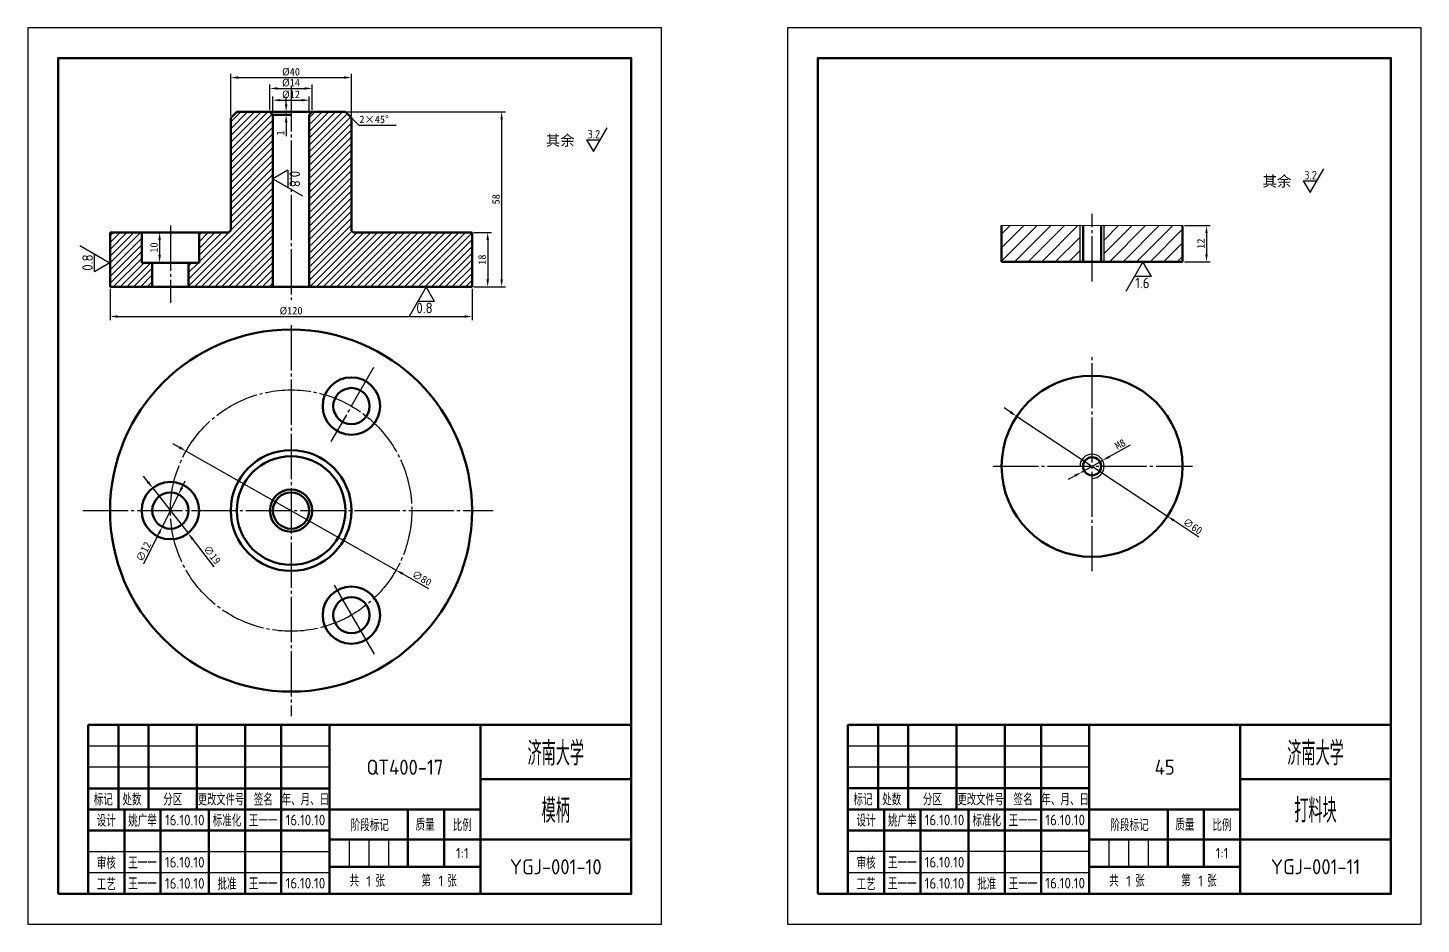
# Model space of a CAD drawing. Header units: millimetres. Extents: x 1179 to 3295, y -300 to 347.
# Drawn here: x 1676.7 to 2138.6, y -299.1 to -2.1 of the extents above; entities that cross this region are included whole.
import ezdxf
from ezdxf.enums import TextEntityAlignment as Align

# ---------------------------------------------------------------- set-up
doc = ezdxf.new("R2010")
doc.units = ezdxf.units.MM
doc.linetypes.add('点画线', pattern=[18, 15, -1, 1, -1])
for name, color, linetype in [('剖面线', 3, 'Continuous'), ('尺寸标注 @ 1', 6, 'Continuous'), ('文字', 7, 'Continuous'), ('标注', 3, 'Continuous'), ('点画线', 1, '点画线'), ('细实线', 1, 'Continuous'), ('辅助线', 4, 'Continuous')]:
    doc.layers.add(name, color=color, linetype=linetype)
doc.layers.add('粗实线', color=7, linetype='Continuous', lineweight=50)
doc.styles.add('数字直体', font='isocp.shx')
doc.styles.add('汉字长仿宋体', font='hyswlongfangsong.ttf', dxfattribs={"width": 0.67})
doc.dimstyles.new('ISO-25', dxfattribs={"dimtxt": 2.5, "dimasz": 2.5, "dimexe": 1.25, "dimexo": 0.625, "dimtad": 1, "dimdsep": 46, "dimtxsty": 'Standard', "dimcen": 2.5, "dimadec": 0, "dimazin": 0, "dimtfac": 1, "dimtmove": 0, "dimatfit": 3, "dimfxl": 1, "dimarcsym": 0})
pattern_1 = [(45, (1157.0434, -276.6742), (-1.122532, 1.122532), [])]

# ---------------------------------------------------------------- blocks, each defined once
blk = doc.blocks.new('不装订A4(带注释性)')
at = {"layer": '粗实线'}
for p, q in [((0, 56), (-180, 56)), ((-180, 56), (-180, 0)), ((-180, 56), (-180, 28)), ((-170, 56), (-170, 28)), ((-160, 56), (-160, 28)), ((-144, 56), (-144, 28)), ((-128, 56), (-128, 0)), ((-116, 56), (-116, 0)), ((-100, 56), (-100, 0)), ((-50, 56), (-50, 0)), ((0, 0), (0, 56)), ((0, 38), (-50, 38)), ((-100, 35), (-180, 35)), ((-50, 28), (-180, 28)), ((-168, 28), (-168, 0)), ((-156, 28), (-156, 0)), ((-140, 28), (-140, 0)), ((-74, 28), (-74, 9)), ((-62, 28), (-62, 9)), ((-100, 21), (-180, 21)), ((0, 18), (-100, 18)), ((-50, 9), (-100, 9)), ((-180, 0), (0, 0))]:
    blk.add_line(p, q, dxfattribs=at)
blk.add_lwpolyline([(-190, 0), (0, 0), (0, 277), (-190, 277)], close=True, dxfattribs=at)
at = {"layer": '细实线'}
for p, q in [((-100, 49), (-180, 49)), ((-100, 42), (-180, 42)), ((-100, 14), (-180, 14)), ((-93.5, 18), (-93.5, 9)), ((-87, 18), (-87, 9)), ((-80.5, 18), (-80.5, 9)), ((-100, 7), (-180, 7))]:
    blk.add_line(p, q, dxfattribs=at)
at = {"layer": '辅助线'}
blk.add_lwpolyline([(-200, -10), (10, -10), (10, 287), (-200, 287)], close=True, dxfattribs=at)
at = {"layer": '文字', "style": '汉字长仿宋体', "width": 0.67}
for s, height, p in [('标记', 3.5, (-175, 31.5)), ('处数', 3.5, (-165.51, 31.5)), ('分区', 3.5, (-152, 31.5)), ('更改文件号', 3.4, (-136, 31.5)), ('签名', 3.5, (-121.94, 31.5)), ('年、月、日', 3.5, (-108, 31.5)), ('设计', 3.5, (-174, 24.5)), ('标准化', 3.5, (-134, 24.54)), ('阶段标记', 3.5, (-86.67, 23)), ('质量', 3.5, (-68.33, 23.13)), ('比例', 3.5, (-56, 23)), ('审核', 3.5, (-174, 10.5)), ('工艺', 3.5, (-174, 3.46)), ('批准', 3.5, (-134, 3.54))]:
    blk.add_text(s, height=height, dxfattribs=at).set_placement(p, align=Align.MIDDLE)
for s, p in [('共    张', (-93.4, 2.77)), ('第    张', (-69.55, 2.77))]:
    blk.add_text(s, height=3.5, dxfattribs=at).set_placement(p)
for tag, height, p in [('单位名称', 7, (-25, 47)), ('图名', 7, (-25, 28)), ('设计者', 3.5, (-162, 24.46)), ('标准化', 3.5, (-122, 24.46)), ('质量', 3.5, (-68, 13.5)), ('审核者', 3.5, (-162, 10.46)), ('工艺者', 3.5, (-162, 3.54)), ('批准者', 3.5, (-122, 3.54))]:
    blk.add_attdef(tag, text='', height=height, dxfattribs=at).set_placement(p, align=Align.MIDDLE)
at = {"layer": '文字', "style": '数字直体'}
for tag, height, p in [('45', 5, (-75, 42)), ('16.10.10', 3.5, (-148, 24.5)), ('16.10.10', 3.5, (-108, 24.5)), ('1:1', 3.5, (-56, 13.5)), ('16.10.10', 3.5, (-148, 10.5)), ('001', 5, (-25, 9)), ('16.10.10', 3.5, (-148, 3.5)), ('16.10.10', 3.5, (-108, 3.57)), ('1', 3.5, (-87.01, 4.2)), ('1', 3.5, (-63.1, 4.31))]:
    blk.add_attdef(tag, text='', height=height, dxfattribs=at).set_placement(p, align=Align.MIDDLE)
blk = doc.blocks.new('*D122')
at = {"layer": 'Defpoints', "color": 0, "transparency": 16777216}
for p in [(1718.14, -154.55), (1729.83, -169.52)]:
    blk.add_point(p, dxfattribs=at)
at = {"layer": '标注', "color": 0, "lineweight": -2, "transparency": 16777216}
for p, q in [((1716.6, -152.58), (1715.06, -150.61)), ((1718.14, -154.55), (1729.83, -169.52)), ((1738.51, -180.64), (1731.37, -171.49))]:
    blk.add_line(p, q, dxfattribs=at)
at = {"layer": '标注', "color": 0, "transparency": 16777216}
for points in [[(1716.93, -152.32), (1716.27, -152.84), (1718.14, -154.55)], [(1731.7, -171.24), (1731.04, -171.75), (1729.83, -169.52)]]:
    blk.add_solid(points, dxfattribs=at)
at = {"layer": '标注', "color": 0, "transparency": 16777216, "insert": (1737.81, -176.69), "char_height": 2.5, "attachment_point": 5, "rotation": 307.9878}
blk.add_mtext('∅19', dxfattribs=at)
blk = doc.blocks.new('*D123')
at = {"layer": 'Defpoints', "color": 0, "transparency": 16777216}
for p in [(1726.67, -156.67), (1721.3, -167.4)]:
    blk.add_point(p, dxfattribs=at)
at = {"layer": '标注', "color": 0, "lineweight": -2, "transparency": 16777216}
for p, q in [((1727.79, -154.44), (1728.91, -152.2)), ((1726.67, -156.67), (1721.3, -167.4)), ((1715.16, -179.63), (1720.17, -169.64))]:
    blk.add_line(p, q, dxfattribs=at)
at = {"layer": '标注', "color": 0, "transparency": 16777216}
for points in [[(1727.42, -154.25), (1728.17, -154.63), (1726.67, -156.67)], [(1719.8, -169.45), (1720.55, -169.82), (1721.3, -167.4)]]:
    blk.add_solid(points, dxfattribs=at)
at = {"layer": '标注', "color": 0, "transparency": 16777216, "insert": (1715.08, -175.62), "char_height": 2.5, "attachment_point": 5, "rotation": 63.3763}
blk.add_mtext('∅12', dxfattribs=at)
blk = doc.blocks.new('*D124')
at = {"layer": 'Defpoints', "color": 0, "transparency": 16777216}
for p in [(1823.98, -69.88), (1823.98, -87.88), (1829.17, -87.88)]:
    blk.add_point(p, dxfattribs=at)
at = {"layer": '标注', "color": 0, "lineweight": -2, "transparency": 16777216}
for p, q in [((1824.61, -69.88), (1830.42, -69.88)), ((1829.17, -72.38), (1829.17, -85.38)), ((1824.61, -87.88), (1830.42, -87.88))]:
    blk.add_line(p, q, dxfattribs=at)
at = {"layer": '标注', "color": 0, "transparency": 16777216}
for points in [[(1828.75, -72.38), (1829.58, -72.38), (1829.17, -69.88)], [(1828.75, -85.38), (1829.58, -85.38), (1829.17, -87.88)]]:
    blk.add_solid(points, dxfattribs=at)
at = {"layer": '标注', "color": 0, "transparency": 16777216, "insert": (1827.29, -78.88), "char_height": 2.5, "attachment_point": 5, "rotation": 90}
blk.add_mtext('18', dxfattribs=at)
blk = doc.blocks.new('*D125')
at = {"layer": 'Defpoints', "color": 0, "transparency": 16777216}
for p in [(1781.98, -29.88), (1823.98, -87.88), (1833.79, -87.88)]:
    blk.add_point(p, dxfattribs=at)
at = {"layer": '标注', "color": 0, "lineweight": -2, "transparency": 16777216}
for p, q in [((1782.61, -29.88), (1835.04, -29.88)), ((1833.79, -32.38), (1833.79, -85.38)), ((1824.61, -87.88), (1835.04, -87.88))]:
    blk.add_line(p, q, dxfattribs=at)
at = {"layer": '标注', "color": 0, "transparency": 16777216}
for points in [[(1833.37, -32.38), (1834.2, -32.38), (1833.79, -29.88)], [(1833.37, -85.38), (1834.2, -85.38), (1833.79, -87.88)]]:
    blk.add_solid(points, dxfattribs=at)
at = {"layer": '标注', "color": 0, "transparency": 16777216, "insert": (1831.91, -58.88), "char_height": 2.5, "attachment_point": 5, "rotation": 90}
blk.add_mtext('58', dxfattribs=at)
blk = doc.blocks.new('*D126')
at = {"layer": 'Defpoints', "color": 0, "transparency": 16777216}
for p in [(1756.98, -29.88), (1757.98, -30.88), (1762.36, -30.88)]:
    blk.add_point(p, dxfattribs=at)
at = {"layer": '标注', "color": 0, "lineweight": -2, "transparency": 16777216}
for p, q in [((1762.36, -27.38), (1762.36, -24.88)), ((1757.61, -29.88), (1763.61, -29.88)), ((1758.61, -30.88), (1763.61, -30.88)), ((1762.36, -29.88), (1762.36, -30.88)), ((1762.36, -33.38), (1762.36, -37.96))]:
    blk.add_line(p, q, dxfattribs=at)
at = {"layer": '标注', "color": 0, "transparency": 16777216}
for points in [[(1761.94, -27.38), (1762.78, -27.38), (1762.36, -29.88)], [(1761.94, -33.38), (1762.78, -33.38), (1762.36, -30.88)]]:
    blk.add_solid(points, dxfattribs=at)
at = {"layer": '标注', "color": 0, "transparency": 16777216, "insert": (1760.49, -36.92), "char_height": 2.5, "attachment_point": 5, "rotation": 90}
blk.add_mtext('1', dxfattribs=at)
blk = doc.blocks.new('*D127')
at = {"layer": 'Defpoints', "color": 0, "transparency": 16777216}
for p in [(1714.48, -69.88), (1714.48, -79.88), (1720.42, -79.88)]:
    blk.add_point(p, dxfattribs=at)
at = {"layer": '标注', "color": 0, "lineweight": -2, "transparency": 16777216}
for p, q in [((1715.11, -69.88), (1721.67, -69.88)), ((1720.42, -72.38), (1720.42, -77.38)), ((1715.11, -79.88), (1721.67, -79.88))]:
    blk.add_line(p, q, dxfattribs=at)
at = {"layer": '标注', "color": 0, "transparency": 16777216}
for points in [[(1720, -72.38), (1720.83, -72.38), (1720.42, -69.88)], [(1720, -77.38), (1720.83, -77.38), (1720.42, -79.88)]]:
    blk.add_solid(points, dxfattribs=at)
at = {"layer": '标注', "color": 0, "transparency": 16777216, "insert": (1718.54, -74.88), "char_height": 2.5, "attachment_point": 5, "rotation": 90}
blk.add_mtext('10', dxfattribs=at)
blk = doc.blocks.new('*D128')
at = {"layer": 'Defpoints', "color": 0, "transparency": 16777216}
for p in [(1769.98, -26.03), (1757.98, -30.88), (1769.98, -30.88)]:
    blk.add_point(p, dxfattribs=at)
at = {"layer": '标注', "color": 0, "lineweight": -2, "transparency": 16777216}
for p, q in [((1757.98, -30.25), (1757.98, -24.78)), ((1760.48, -26.03), (1767.48, -26.03)), ((1769.98, -30.25), (1769.98, -24.78))]:
    blk.add_line(p, q, dxfattribs=at)
at = {"layer": '标注', "color": 0, "transparency": 16777216}
for points in [[(1760.48, -25.61), (1760.48, -26.44), (1757.98, -26.03)], [(1767.48, -25.61), (1767.48, -26.44), (1769.98, -26.03)]]:
    blk.add_solid(points, dxfattribs=at)
at = {"layer": '标注', "color": 0, "transparency": 16777216, "insert": (1763.98, -24.15), "char_height": 2.5, "attachment_point": 5}
blk.add_mtext('%%C12', dxfattribs=at)
blk = doc.blocks.new('*D129')
at = {"layer": 'Defpoints', "color": 0, "transparency": 16777216}
for p in [(1770.98, -22.13), (1756.98, -29.88), (1770.98, -29.88)]:
    blk.add_point(p, dxfattribs=at)
at = {"layer": '标注', "color": 0, "lineweight": -2, "transparency": 16777216}
for p, q in [((1756.98, -29.25), (1756.98, -20.88)), ((1759.48, -22.13), (1768.48, -22.13)), ((1770.98, -29.25), (1770.98, -20.88))]:
    blk.add_line(p, q, dxfattribs=at)
at = {"layer": '标注', "color": 0, "transparency": 16777216}
for points in [[(1759.48, -21.72), (1759.48, -22.55), (1756.98, -22.13)], [(1768.48, -21.72), (1768.48, -22.55), (1770.98, -22.13)]]:
    blk.add_solid(points, dxfattribs=at)
at = {"layer": '标注', "color": 0, "transparency": 16777216, "insert": (1763.98, -20.26), "char_height": 2.5, "attachment_point": 5}
blk.add_mtext('%%c14', dxfattribs=at)
blk = doc.blocks.new('*D130')
at = {"layer": 'Defpoints', "color": 0, "transparency": 16777216}
for p in [(1783.98, -18.53), (1743.98, -31.88), (1783.98, -31.88)]:
    blk.add_point(p, dxfattribs=at)
at = {"layer": '标注', "color": 0, "lineweight": -2, "transparency": 16777216}
for p, q in [((1743.98, -31.25), (1743.98, -17.28)), ((1783.98, -31.25), (1783.98, -17.28)), ((1746.48, -18.53), (1781.48, -18.53))]:
    blk.add_line(p, q, dxfattribs=at)
at = {"layer": '标注', "color": 0, "transparency": 16777216}
for points in [[(1746.48, -18.11), (1746.48, -18.94), (1743.98, -18.53)], [(1781.48, -18.11), (1781.48, -18.94), (1783.98, -18.53)]]:
    blk.add_solid(points, dxfattribs=at)
at = {"layer": '标注', "color": 0, "transparency": 16777216, "insert": (1763.98, -16.65), "char_height": 2.5, "attachment_point": 5}
blk.add_mtext('%%C40', dxfattribs=at)
blk = doc.blocks.new('*D131')
at = {"layer": 'Defpoints', "color": 0, "transparency": 16777216}
for p in [(1703.98, -87.88), (1823.98, -87.88), (1823.98, -97.71)]:
    blk.add_point(p, dxfattribs=at)
at = {"layer": '标注', "color": 0, "lineweight": -2, "transparency": 16777216}
for p, q in [((1703.98, -88.5), (1703.98, -98.96)), ((1823.98, -88.5), (1823.98, -98.96)), ((1706.48, -97.71), (1821.48, -97.71))]:
    blk.add_line(p, q, dxfattribs=at)
at = {"layer": '标注', "color": 0, "transparency": 16777216}
for points in [[(1706.48, -97.3), (1706.48, -98.13), (1703.98, -97.71)], [(1821.48, -97.3), (1821.48, -98.13), (1823.98, -97.71)]]:
    blk.add_solid(points, dxfattribs=at)
at = {"layer": '标注', "color": 0, "transparency": 16777216, "insert": (1763.98, -95.84), "char_height": 2.5, "attachment_point": 5}
blk.add_mtext('%%C120', dxfattribs=at)
blk = doc.blocks.new('*D132')
at = {"layer": 'Defpoints', "color": 0, "transparency": 16777216}
for p in [(1729.18, -142.33), (1798.79, -181.75)]:
    blk.add_point(p, dxfattribs=at)
at = {"layer": '标注', "color": 0, "lineweight": -2, "transparency": 16777216}
for p, q in [((1727, -141.09), (1724.83, -139.86)), ((1729.18, -142.33), (1798.79, -181.75)), ((1809.67, -187.91), (1800.96, -182.98))]:
    blk.add_line(p, q, dxfattribs=at)
at = {"layer": '标注', "color": 0, "transparency": 16777216}
for points in [[(1727.21, -140.73), (1726.8, -141.46), (1729.18, -142.33)], [(1801.17, -182.62), (1800.76, -183.34), (1798.79, -181.75)]]:
    blk.add_solid(points, dxfattribs=at)
at = {"layer": '标注', "color": 0, "transparency": 16777216, "insert": (1807.33, -184.43), "char_height": 2.5, "attachment_point": 5, "rotation": 330.475}
blk.add_mtext('∅80', dxfattribs=at)
blk = doc.blocks.new('*D133')
at = {"layer": 'Defpoints', "color": 0, "transparency": 16777216}
for p in [(2059.5, -67.58), (2059.5, -79.58), (2067.44, -79.58)]:
    blk.add_point(p, dxfattribs=at)
at = {"layer": '标注', "color": 0, "lineweight": -2, "transparency": 16777216}
for p, q in [((2060.13, -67.58), (2068.69, -67.58)), ((2067.44, -70.08), (2067.44, -77.08)), ((2060.13, -79.58), (2068.69, -79.58))]:
    blk.add_line(p, q, dxfattribs=at)
at = {"layer": '标注', "color": 0, "transparency": 16777216}
for points in [[(2067.02, -70.08), (2067.85, -70.08), (2067.44, -67.58)], [(2067.02, -77.08), (2067.85, -77.08), (2067.44, -79.58)]]:
    blk.add_solid(points, dxfattribs=at)
at = {"layer": '标注', "color": 0, "transparency": 16777216, "insert": (2065.56, -73.58), "char_height": 2.5, "attachment_point": 5, "rotation": 90}
blk.add_mtext('12', dxfattribs=at)
blk = doc.blocks.new('*D134')
at = {"layer": 'Defpoints', "color": 0, "transparency": 16777216}
for p in [(2004.5, -130.77), (2054.51, -163.93)]:
    blk.add_point(p, dxfattribs=at)
at = {"layer": '标注', "color": 0, "lineweight": -2, "transparency": 16777216}
for p, q in [((2002.42, -129.39), (2000.33, -128.01)), ((2004.5, -130.77), (2054.51, -163.93)), ((2064.92, -170.84), (2056.59, -165.31))]:
    blk.add_line(p, q, dxfattribs=at)
at = {"layer": '标注', "color": 0, "transparency": 16777216}
for points in [[(2002.65, -129.04), (2002.19, -129.74), (2004.5, -130.77)], [(2056.82, -164.96), (2056.36, -165.66), (2054.51, -163.93)]]:
    blk.add_solid(points, dxfattribs=at)
at = {"layer": '标注', "color": 0, "transparency": 16777216, "insert": (2062.84, -167.2), "char_height": 2.5, "attachment_point": 5, "rotation": 326.4519}
blk.add_mtext('∅60', dxfattribs=at)
blk = doc.blocks.new('*D135')
at = {"layer": 'Defpoints', "color": 0, "transparency": 16777216}
for p in [(2033, -145.41), (2026, -149.29)]:
    blk.add_point(p, dxfattribs=at)
at = {"layer": '标注', "color": 0, "lineweight": -2, "transparency": 16777216}
for p, q in [((2042.12, -140.37), (2035.19, -144.2)), ((2026, -149.29), (2033, -145.41)), ((2023.82, -150.5), (2021.63, -151.71))]:
    blk.add_line(p, q, dxfattribs=at)
at = {"layer": '标注', "color": 0, "transparency": 16777216}
for points in [[(2034.99, -143.84), (2035.39, -144.57), (2033, -145.41)], [(2023.62, -150.13), (2024.02, -150.86), (2026, -149.29)]]:
    blk.add_solid(points, dxfattribs=at)
at = {"layer": '标注', "color": 0, "transparency": 16777216, "insert": (2038.84, -140.04), "char_height": 2.5, "attachment_point": 5, "rotation": 28.9693}
blk.add_mtext('M8', dxfattribs=at)

msp = doc.modelspace()

# ---------------------------------------------------------------- hatches: boundary and pattern name
at = {"layer": '剖面线'}
h = msp.add_hatch(dxfattribs=at)
h.set_pattern_fill('ANSI31', color=256, scale=0.5)
h.set_pattern_definition(pattern_1)
h.paths.add_polyline_path([(1703.984, -87.879), (1717.984, -87.879), (1717.984, -79.879), (1714.484, -79.879), (1714.484, -69.879), (1707.879, -69.879), (1703.984, -69.879)])
h.paths.add_polyline_path([(1742.984, -69.879), (1733.484, -69.879), (1733.484, -79.879), (1729.984, -79.879), (1729.984, -87.879), (1757.984, -87.879), (1757.984, -30.879), (1756.984, -29.879), (1745.984, -29.879), (1743.984, -31.879), (1743.984, -68.879, -0.4142136)])
h = msp.add_hatch(dxfattribs=at)
h.set_pattern_fill('ANSI31', color=256, scale=0.5)
h.set_pattern_definition(pattern_1)
h.paths.add_polyline_path([(1783.984, -31.879), (1781.984, -29.879), (1770.984, -29.879), (1769.984, -30.879), (1769.984, -87.879), (1823.984, -87.879), (1823.984, -69.879), (1784.984, -69.879, -0.4142136), (1783.984, -68.879)])
h = msp.add_hatch(dxfattribs=at)
h.set_pattern_fill('ANSI31', color=256)
h.paths.add_polyline_path([(2025.504, -67.583), (1999.504, -67.583), (1999.504, -79.583), (2025.504, -79.583)])
h.paths.add_polyline_path([(2059.504, -67.583), (2033.504, -67.583), (2033.504, -79.583), (2059.504, -79.583)])

# ---------------------------------------------------------------- linework, layer by layer
at = {"layer": '文字'}
for p, q in [((1864.189, -43.075), (1868.715, -35.235)), ((1861.926, -39.155), (1866.452, -39.155)), ((1861.926, -39.155), (1864.189, -43.075)), ((2101.783, -56.623), (2106.309, -48.783)), ((2099.52, -52.703), (2104.046, -52.703)), ((2099.52, -52.703), (2101.783, -56.623))]:
    msp.add_line(p, q, dxfattribs=at)
at = {"layer": '标注'}
for p, q in [((1783.984, -31.879), (1786.455, -34.351)), ((1786.455, -34.351), (1798.772, -34.351)), ((1762.884, -49.233), (1757.984, -52.062)), ((1762.884, -49.233), (1762.884, -54.891)), ((1757.984, -52.062), (1767.784, -57.72)), ((1703.739, -79.942), (1693.939, -74.284)), ((1698.839, -82.771), (1698.839, -77.113)), ((1698.839, -82.771), (1703.739, -79.942)), ((2046.363, -79.583), (2040.705, -89.383)), ((2049.192, -84.483), (2046.363, -79.583)), ((2049.192, -84.483), (2043.534, -84.483)), ((1808.751, -87.879), (1803.093, -97.679)), ((1811.58, -92.779), (1808.751, -87.879)), ((1811.58, -92.779), (1805.922, -92.779))]:
    msp.add_line(p, q, dxfattribs=at)
at = {"layer": '点画线'}
for p, q in [((1763.984, -21.398), (1763.984, -92.231)), ((2029.504, -86.137), (2029.504, -63.728)), ((1723.984, -67.569), (1723.984, -93.224)), ((1763.984, -100.609), (1763.984, -230.172)), ((1791.337, -114.661), (1777.196, -139.154)), ((2029.504, -182.141), (2029.504, -110.867)), ((1996.698, -147.351), (2062.786, -147.351)), ((1694.989, -162.037), (1830.959, -162.037)), ((1778.224, -186.702), (1783.984, -196.678)), ((1783.984, -196.678), (1791.93, -210.441))]:
    msp.add_line(p, q, dxfattribs=at)
msp.add_circle((1763.984, -162.037), 40, dxfattribs=at)
at = {"layer": '粗实线'}
for p, q in [((1745.984, -29.879), (1743.984, -31.879)), ((1743.984, -68.879), (1743.984, -31.879)), ((1745.984, -29.879), (1768.984, -29.879)), ((1756.984, -29.879), (1757.984, -30.879)), ((1757.984, -30.879), (1757.984, -87.879)), ((1763.984, -30.879), (1757.984, -30.879)), ((1768.984, -29.879), (1781.984, -29.879)), ((1770.984, -29.879), (1769.984, -30.879)), ((1769.984, -30.879), (1769.984, -87.879)), ((1781.984, -29.879), (1783.984, -31.879)), ((1783.984, -31.879), (1783.984, -68.879)), ((1999.504, -67.583), (1999.504, -79.583)), ((2026.504, -67.583), (2026.504, -79.583)), ((2032.504, -67.583), (2032.504, -79.583)), ((2059.504, -67.583), (2059.504, -79.583)), ((1703.984, -69.879), (1742.984, -69.879)), ((1703.984, -87.879), (1703.984, -69.879)), ((1723.984, -69.879), (1707.879, -69.879)), ((1714.484, -79.879), (1714.484, -69.879)), ((1733.484, -79.879), (1733.484, -69.879)), ((1784.984, -69.879), (1823.984, -69.879)), ((1823.984, -69.879), (1823.984, -87.879)), ((1717.984, -79.879), (1714.484, -79.879)), ((1717.984, -79.879), (1717.984, -87.879)), ((1717.984, -79.879), (1729.984, -79.879)), ((1729.984, -79.879), (1729.984, -87.879)), ((1729.984, -79.879), (1733.484, -79.879)), ((1999.504, -79.583), (2059.504, -79.583)), ((1703.984, -87.879), (1728.984, -87.879)), ((1728.984, -87.879), (1768.984, -87.879)), ((1769.984, -87.879), (1768.984, -87.879)), ((1769.984, -87.879), (1823.984, -87.879))]:
    msp.add_line(p, q, dxfattribs=at)
at = {"layer": '粗实线', "color": 7, "linetype": 'Continuous', "lineweight": 15}
msp.add_line((1999.504, -67.583), (2059.504, -67.583), dxfattribs=at)
at = {"layer": '粗实线'}
for centre, radius in [((1763.984, -162.037), 60), ((1783.984, -127.396), 9.5), ((2029.504, -147.351), 30), ((1783.984, -127.396), 6), ((1763.984, -162.037), 20), ((1763.984, -162.037), 18), ((2029.504, -147.351), 3), ((1723.984, -162.037), 9.5), ((1723.984, -162.037), 6), ((1763.984, -162.037), 7), ((1763.984, -162.037), 6), ((1783.984, -196.678), 9.5), ((1783.984, -196.678), 6)]:
    msp.add_circle(centre, radius, dxfattribs=at)
for centre, start, end in [((1742.984, -68.879), 270, 0), ((1784.984, -68.879), 180, 270)]:
    msp.add_arc(centre, 1, start, end, dxfattribs=at)
at = {"layer": '细实线'}
for p, q in [((2025.504, -79.583), (2025.504, -67.583)), ((2033.504, -79.583), (2033.504, -67.583))]:
    msp.add_line(p, q, dxfattribs=at)
msp.add_arc((2029.504, -147.351), 4, 270, 180, dxfattribs=at)

# ---------------------------------------------------------------- block references
at = {"layer": '尺寸标注 @ 1'}
ref = msp.add_blockref('不装订A4(带注释性)', (1876.739, -289.082), dxfattribs=at)
ref.add_attrib('工艺者', '王一一', dxfattribs={"layer": '文字', "height": 3.5, "style": '汉字长仿宋体', "width": 0.67}).set_placement((1714.739, -285.546), align=Align.MIDDLE)
ref.add_attrib('审核者', '王一一', dxfattribs={"layer": '文字', "height": 3.5, "style": '汉字长仿宋体', "width": 0.67}).set_placement((1714.739, -278.618), align=Align.MIDDLE)
ref.add_attrib('设计者', '姚广举', dxfattribs={"layer": '文字', "height": 3.5, "style": '汉字长仿宋体', "width": 0.67}).set_placement((1714.739, -264.618), align=Align.MIDDLE)
ref.add_attrib('16.10.10', '16.10.10', dxfattribs={"layer": '文字', "height": 3.5, "style": '数字直体'}).set_placement((1728.739, -264.582), align=Align.MIDDLE)
ref.add_attrib('批准者', '王一一', dxfattribs={"layer": '文字', "height": 3.5, "style": '汉字长仿宋体', "width": 0.67}).set_placement((1754.739, -285.546), align=Align.MIDDLE)
ref.add_attrib('标准化', '王一一', dxfattribs={"layer": '文字', "height": 3.5, "style": '汉字长仿宋体', "width": 0.67}).set_placement((1754.739, -264.618), align=Align.MIDDLE)
ref.add_attrib('1:1', '1:1', dxfattribs={"layer": '文字', "height": 3.5, "style": '数字直体'}).set_placement((1820.739, -275.582), align=Align.MIDDLE)
ref.add_attrib('1', '1', dxfattribs={"layer": '文字', "height": 3.5, "style": '数字直体'}).set_placement((1789.733, -284.882), align=Align.MIDDLE)
ref.add_attrib('1', '1', dxfattribs={"layer": '文字', "height": 3.5, "style": '数字直体'}).set_placement((1813.638, -284.771), align=Align.MIDDLE)
ref.add_attrib('16.10.10', '16.10.10', dxfattribs={"layer": '文字', "height": 3.5, "style": '数字直体'}).set_placement((1728.739, -278.582), align=Align.MIDDLE)
ref.add_attrib('16.10.10', '16.10.10', dxfattribs={"layer": '文字', "height": 3.5, "style": '数字直体'}).set_placement((1728.739, -285.582), align=Align.MIDDLE)
ref.add_attrib('16.10.10', '16.10.10', dxfattribs={"layer": '文字', "height": 3.5, "style": '数字直体'}).set_placement((1768.739, -264.582), align=Align.MIDDLE)
ref.add_attrib('16.10.10', '16.10.10', dxfattribs={"layer": '文字', "height": 3.5, "style": '数字直体'}).set_placement((1768.739, -285.51), align=Align.MIDDLE)
ref.add_attrib('单位名称', '济南大学', dxfattribs={"layer": '文字', "height": 7, "style": '汉字长仿宋体', "width": 0.67}).set_placement((1851.739, -242.082), align=Align.MIDDLE)
ref.add_attrib('图名', '模柄', dxfattribs={"layer": '文字', "height": 7, "style": '汉字长仿宋体', "width": 0.67}).set_placement((1851.739, -261.082), align=Align.MIDDLE)
ref.add_attrib('001', 'YGJ-001-10', dxfattribs={"layer": '文字', "height": 5, "style": '数字直体'}).set_placement((1851.739, -280.082), align=Align.MIDDLE)
ref.add_attrib('45', 'QT400-17', dxfattribs={"layer": '文字', "height": 5, "style": '数字直体'}).set_placement((1801.739, -247.082), align=Align.MIDDLE)
ref = msp.add_blockref('不装订A4(带注释性)', (2128.582, -289.06), dxfattribs=at)
ref.add_attrib('工艺者', '王一一', dxfattribs={"layer": '文字', "height": 3.5, "style": '汉字长仿宋体', "width": 0.67}).set_placement((1966.582, -285.524), align=Align.MIDDLE)
ref.add_attrib('审核者', '王一一', dxfattribs={"layer": '文字', "height": 3.5, "style": '汉字长仿宋体', "width": 0.67}).set_placement((1966.582, -278.595), align=Align.MIDDLE)
ref.add_attrib('设计者', '姚广举', dxfattribs={"layer": '文字', "height": 3.5, "style": '汉字长仿宋体', "width": 0.67}).set_placement((1966.582, -264.595), align=Align.MIDDLE)
ref.add_attrib('16.10.10', '16.10.10', dxfattribs={"layer": '文字', "height": 3.5, "style": '数字直体'}).set_placement((1980.582, -264.56), align=Align.MIDDLE)
ref.add_attrib('批准者', '王一一', dxfattribs={"layer": '文字', "height": 3.5, "style": '汉字长仿宋体', "width": 0.67}).set_placement((2006.582, -285.524), align=Align.MIDDLE)
ref.add_attrib('标准化', '王一一', dxfattribs={"layer": '文字', "height": 3.5, "style": '汉字长仿宋体', "width": 0.67}).set_placement((2006.582, -264.595), align=Align.MIDDLE)
ref.add_attrib('1:1', '1:1', dxfattribs={"layer": '文字', "height": 3.5, "style": '数字直体'}).set_placement((2072.582, -275.56), align=Align.MIDDLE)
ref.add_attrib('1', '1', dxfattribs={"layer": '文字', "height": 3.5, "style": '数字直体'}).set_placement((2041.575, -284.86), align=Align.MIDDLE)
ref.add_attrib('1', '1', dxfattribs={"layer": '文字', "height": 3.5, "style": '数字直体'}).set_placement((2065.48, -284.749), align=Align.MIDDLE)
ref.add_attrib('16.10.10', '16.10.10', dxfattribs={"layer": '文字', "height": 3.5, "style": '数字直体'}).set_placement((1980.582, -278.56), align=Align.MIDDLE)
ref.add_attrib('16.10.10', '16.10.10', dxfattribs={"layer": '文字', "height": 3.5, "style": '数字直体'}).set_placement((1980.582, -285.56), align=Align.MIDDLE)
ref.add_attrib('16.10.10', '16.10.10', dxfattribs={"layer": '文字', "height": 3.5, "style": '数字直体'}).set_placement((2020.582, -264.56), align=Align.MIDDLE)
ref.add_attrib('16.10.10', '16.10.10', dxfattribs={"layer": '文字', "height": 3.5, "style": '数字直体'}).set_placement((2020.582, -285.488), align=Align.MIDDLE)
ref.add_attrib('单位名称', '济南大学', dxfattribs={"layer": '文字', "height": 7, "style": '汉字长仿宋体', "width": 0.67}).set_placement((2103.582, -242.06), align=Align.MIDDLE)
ref.add_attrib('图名', '打料块', dxfattribs={"layer": '文字', "height": 7, "style": '汉字长仿宋体', "width": 0.67}).set_placement((2103.582, -261.06), align=Align.MIDDLE)
ref.add_attrib('001', 'YGJ-001-11', dxfattribs={"layer": '文字', "height": 5, "style": '数字直体'}).set_placement((2103.582, -280.06), align=Align.MIDDLE)
ref.add_attrib('45', '45', dxfattribs={"layer": '文字', "height": 5, "style": '数字直体'}).set_placement((2053.582, -247.06), align=Align.MIDDLE)

# ---------------------------------------------------------------- texts
at = {"layer": '文字', "char_height": 3.5, "attachment_point": 1}
for insert in [(1848.436, -37.608), (2086.03, -51.155)]:
    msp.add_mtext_dynamic_manual_height_columns('{\\fSimSun|b0|i0|c134|p2;其余}', width=15.70147, gutter_width=12.5, heights=[0], dxfattribs=dict(at, insert=insert))
at = {"layer": '文字', "style": '数字直体'}
for p in [(1866.452, -38.711), (2104.046, -52.259)]:
    msp.add_attdef('3.2', text='3.2', height=2.8, dxfattribs=at).set_placement(p, align=Align.RIGHT)
at = {"layer": '标注', "insert": (1786.624, -31.133), "char_height": 2.5, "attachment_point": 1}
msp.add_mtext_dynamic_manual_height_columns('2{\\fSimSun|b0|i0|c134|p2;×}45%%D', width=12.08347, gutter_width=12.5, heights=[0], dxfattribs=at)
at = {"layer": '标注', "style": '数字直体'}
for rotation, p in [(270, (1763.439, -54.891)), (90, (1698.285, -77.113))]:
    msp.add_attdef('0.8', text='3.2', height=3.5, rotation=rotation, dxfattribs=at).set_placement(p, align=Align.RIGHT)
for tag, p in [('1.6', (2048.557, -88.345)), ('0.8', (1810.944, -96.642))]:
    msp.add_attdef(tag, text='3.2', height=3.5, dxfattribs=at).set_placement(p, align=Align.RIGHT)

# ---------------------------------------------------------------- dimensions: what is measured, and where the dimension line sits
at = {"layer": '标注'}
for base, p1, p2, text, picture, middle in [((1783.984, -18.528), (1743.984, -31.879), (1783.984, -31.879), '%%C<>', '*D130', (1763.984, -16.653)), ((1770.984, -22.132), (1756.984, -29.879), (1770.984, -29.879), '%%c14', '*D129', (1763.984, -20.257))]:
    dim = msp.add_linear_dim(base=base, p1=p1, p2=p2, text=text, dimstyle='ISO-25', dxfattribs=at)
    dim.commit()
    dim.dimension.update_dxf_attribs({"geometry": picture, "text_midpoint": middle})
for base, p1, p2, text, picture, middle in [((1769.984, -26.027), (1757.984, -30.879), (1769.984, -30.879), '%%C<>', '*D128', (1763.984, -26.027)), ((1823.984, -97.713), (1703.984, -87.879), (1823.984, -87.879), '%%C120', '*D131', (1763.984, -97.713))]:
    dim = msp.add_linear_dim(base=base, p1=p1, p2=p2, text=text, dimstyle='ISO-25', dxfattribs=at)
    dim.commit()
    dim.dimension.update_dxf_attribs({"geometry": picture, "text_midpoint": middle, "dimtype": 160})
for base, p1, p2, picture, middle in [((1762.361, -30.879), (1756.984, -29.879), (1757.984, -30.879), '*D126', (1762.361, -36.921)), ((1833.785, -87.879), (1781.984, -29.879), (1823.984, -87.879), '*D125', (1833.785, -58.879)), ((1829.166, -87.879), (1823.984, -69.879), (1823.984, -87.879), '*D124', (1829.166, -78.879))]:
    dim = msp.add_linear_dim(base=base, p1=p1, p2=p2, angle=90, dimstyle='ISO-25', dxfattribs=at)
    dim.commit()
    dim.dimension.update_dxf_attribs({"geometry": picture, "text_midpoint": middle, "dimtype": 160})
for base, p1, p2, picture, middle in [((2067.435, -79.583), (2059.504, -67.583), (2059.504, -79.583), '*D133', (2065.56, -73.583)), ((1720.416, -79.879), (1714.484, -69.879), (1714.484, -79.879), '*D127', (1718.541, -74.879))]:
    dim = msp.add_linear_dim(base=base, p1=p1, p2=p2, angle=90, dimstyle='ISO-25', dxfattribs=at)
    dim.commit()
    dim.dimension.update_dxf_attribs({"geometry": picture, "text_midpoint": middle})
for p1, p2, picture, middle in [((2004.501, -130.772), (2054.507, -163.93), '*D134', (2062.835, -167.203)), ((1729.178, -142.325), (1798.79, -181.749), '*D132', (1807.327, -184.43))]:
    dim = msp.add_diameter_dim_2p(p1=p1, p2=p2, dimstyle='ISO-25', dxfattribs=at)
    dim.commit()
    dim.dimension.update_dxf_attribs({"geometry": picture, "text_midpoint": middle})
dim = msp.add_diameter_dim_2p(p1=(2026.004, -149.288), p2=(2033.003, -145.414), text='M8', dimstyle='ISO-25', dxfattribs=at)
dim.commit()
dim.dimension.update_dxf_attribs({"geometry": '*D135', "text_midpoint": (2038.839, -140.04)})
for p1, p2, picture, middle in [((1726.673, -156.673), (1721.295, -167.401), '*D123', (1716.752, -176.465)), ((1718.137, -154.55), (1729.831, -169.525), '*D122', (1736.33, -177.846))]:
    dim = msp.add_diameter_dim_2p(p1=p1, p2=p2, dimstyle='ISO-25', dxfattribs=at)
    dim.commit()
    dim.dimension.update_dxf_attribs({"geometry": picture, "text_midpoint": middle, "dimtype": 163})

doc.saveas('drawing.dxf')
